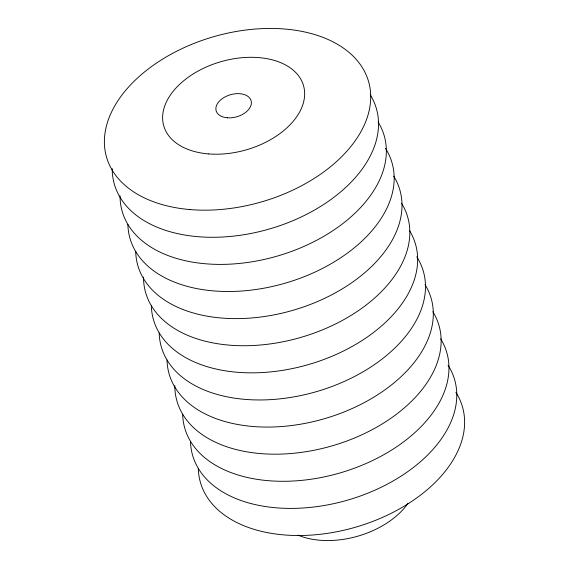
<?xml version="1.0" encoding="UTF-8"?>
<svg xmlns="http://www.w3.org/2000/svg" width="569" height="569" viewBox="0 0 569 569"><rect width="100%" height="100%" fill="white"/><g stroke="black" fill="none" stroke-linecap="round" stroke-linejoin="round"><path stroke-width="0.85" d="M370.234 94.803A136.361 85.997 -16.1 0 1 268.753 229.179A136.361 85.997 -16.1 0 1 112.214 168.652M378.058 121.915A136.361 85.997 -16.1 0 1 276.577 256.292A136.361 85.997 -16.1 0 1 120.038 195.764M385.462 148.367A136.361 85.997 -16.1 0 1 286.157 282.893A136.361 85.997 -16.1 0 1 127.876 224.442M393.705 176.141A136.361 85.997 -16.1 0 1 293.398 310.176A136.361 85.997 -16.1 0 1 135.707 251.555M401.536 203.254A136.361 85.997 -16.1 0 1 300.055 337.63A136.361 85.997 -16.1 0 1 143.516 277.096M409.36 230.367A136.361 85.997 -16.1 0 1 309.052 364.402A136.361 85.997 -16.1 0 1 151.354 305.781M416.764 256.811A136.361 85.997 -16.1 0 1 317.459 391.344A136.361 85.997 -16.1 0 1 159.178 332.893M425.007 284.585A136.361 85.997 -16.1 0 1 324.7 418.628A136.361 85.997 -16.1 0 1 167.009 359.999M432.838 311.698A136.361 85.997 -16.1 0 1 331.357 446.075A136.361 85.997 -16.1 0 1 174.811 385.547M440.662 338.811A136.361 85.997 -16.1 0 1 340.354 472.846A136.361 85.997 -16.1 0 1 182.656 414.225M448.066 365.255A136.361 85.997 -16.1 0 1 348.761 499.788A136.361 85.997 -16.1 0 1 190.48 441.338M455.897 392.368A136.361 85.997 -16.1 0 1 356.585 526.901A136.361 85.997 -16.1 0 1 198.304 468.451M408.009 503.373A72.725 45.869 -16.1 0 1 297.957 535.137M227.301 117.79A18.18 11.465 -16.1 0 0 251.164 100.948A18.18 11.465 -16.1 0 0 222.436 98.522A18.18 11.465 -16.1 0 0 227.301 117.79M208.29 153.893A72.725 45.869 -16.1 0 0 303.761 86.538A72.725 45.869 -16.1 0 0 188.851 76.836A72.725 45.869 -16.1 0 0 208.29 153.893M190.018 209.57A136.361 85.997 -16.1 0 0 369.039 83.273A136.361 85.997 -16.1 0 0 153.587 65.086A136.361 85.997 -16.1 0 0 190.018 209.57"/></g></svg>
